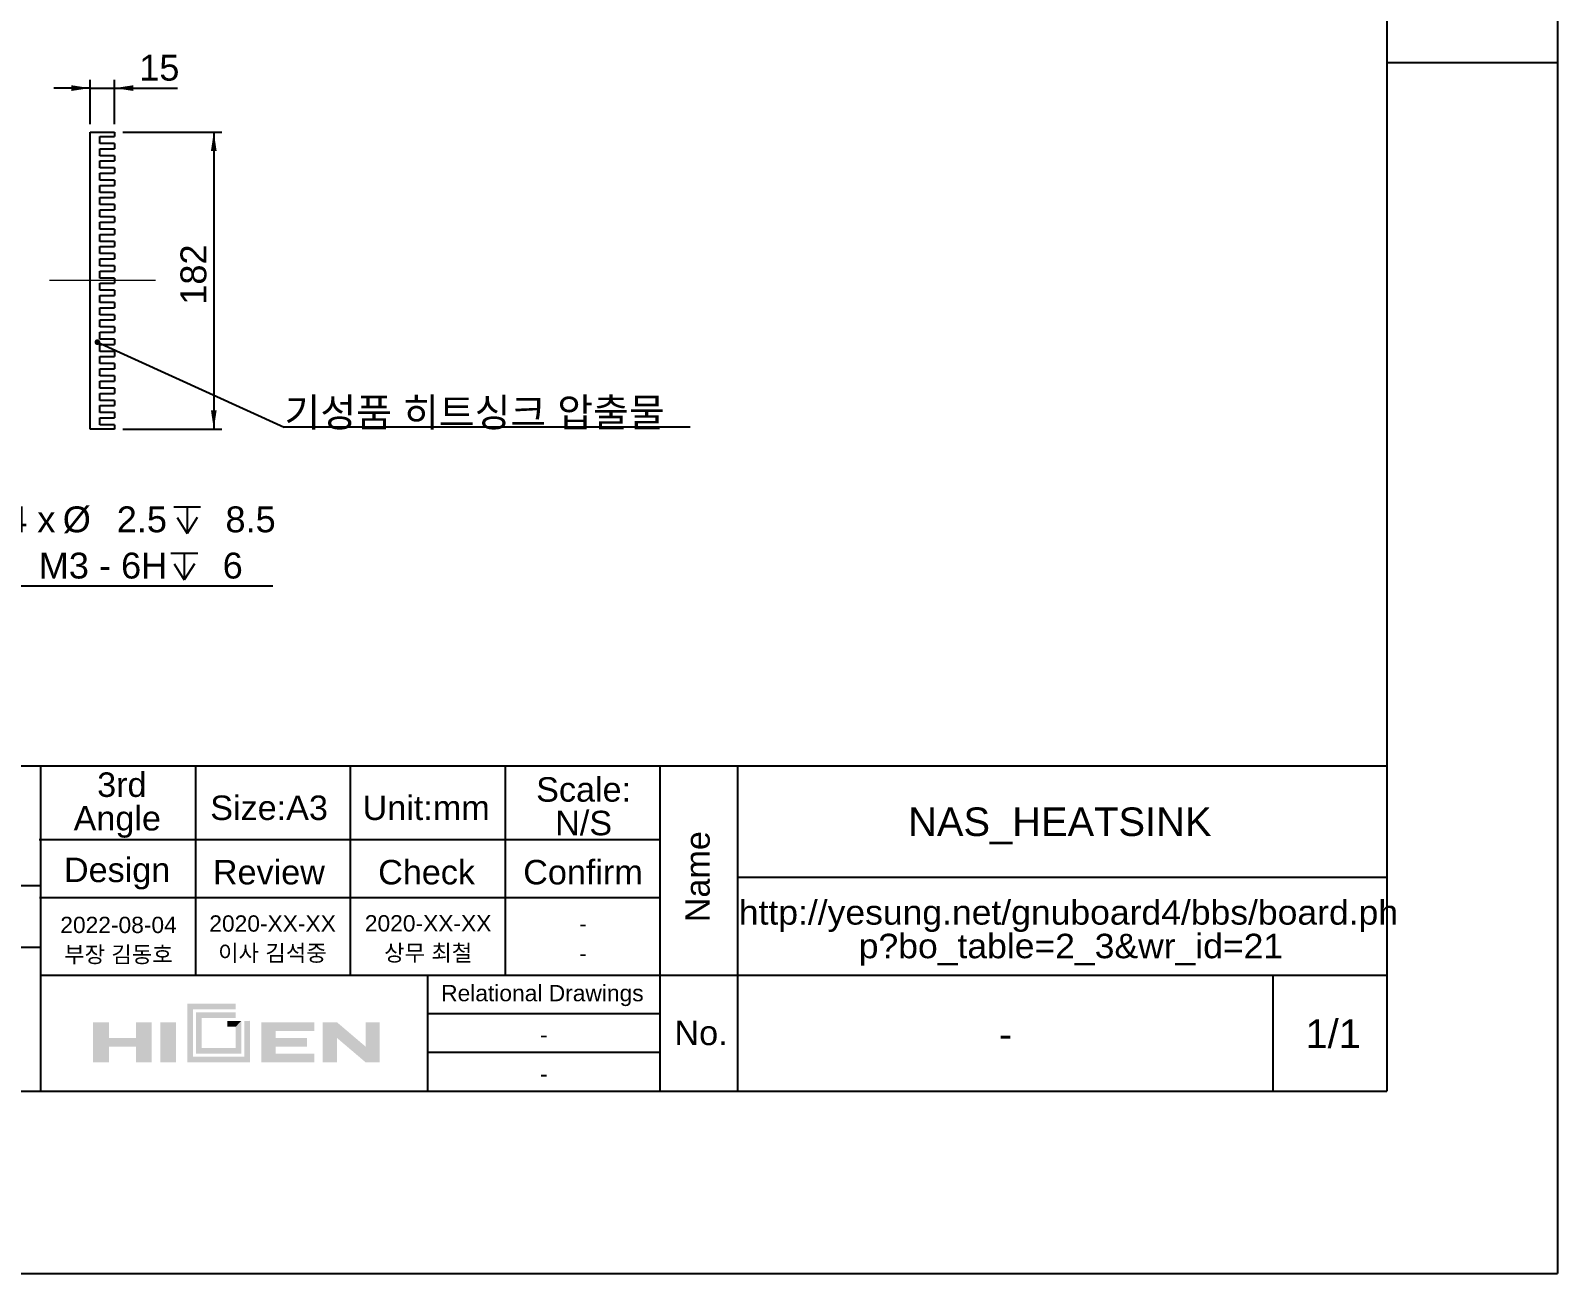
# Model space of a CAD drawing. Header units: millimetres. Extents: x 0 to 420, y 0 to 297.
# Drawn here: x 232.7 to 420, y 0 to 152.4 of the extents above; entities that cross this region are included whole.
import ezdxf

# ---------------------------------------------------------------- set-up
doc = ezdxf.new("R2010")
doc.units = ezdxf.units.MM
for name, pattern in [('SLD-쇄선', [10.16, 6.35, -1.27, 1.27, -1.27]), ('SLD-실선', [0]), ('SLD-일점쇄선(중심선)', [19.05, 15.24, -1.27, 1.27, -1.27])]:
    doc.linetypes.add(name, pattern=pattern)
doc.layers.add('CENTER', color=1, linetype='SLD-쇄선')
doc.layers.add('DIM', color=3, linetype='SLD-실선')
doc.layers.add('TEMPLATE', color=3, linetype='SLD-실선', lineweight=25)
doc.styles.add('SLDTEXTSTYLE0', font='Arial Unicode MS')
doc.styles.add('SLDTEXTSTYLE1', font='Arial Unicode MS', dxfattribs={"bigfont": 'bigfont'})
doc.styles.add('SLDTEXTSTYLE3', font='Arial Unicode MS', dxfattribs={"width": 1.039413})
doc.styles.get("Standard").update_dxf_attribs({"font": 'Arial Unicode MS'})
doc.dimstyles.new('SLDDIMSTYLE0', dxfattribs={"dimtxt": 3.081982, "dimasz": 2.3, "dimexe": 0, "dimexo": 0.0625, "dimgap": 0.770496, "dimtad": 1, "dimdec": 3, "dimlfac": 5, "dimrnd": 1e-09, "dimzin": 12, "dimdsep": 46, "dimtxsty": 'SLDTEXTSTYLE0', "dimsah": 1, "dimcen": 0.09, "dimadec": 0, "dimazin": 3, "dimtfac": 1, "dimtdec": 4, "dimtofl": 0, "dimtmove": 0, "dimatfit": 3, "dimfxl": 1, "dimfrac": 2, "dimtolj": 1, "dimtzin": 12, "dimarcsym": 0})
doc.dimstyles.new('SLDDIMSTYLE1', dxfattribs={"dimtxt": 3.081982, "dimasz": 2.3, "dimexe": 0, "dimexo": 0.0625, "dimgap": 0.770496, "dimtad": 1, "dimdec": 3, "dimlfac": 5, "dimrnd": 1e-09, "dimzin": 12, "dimdsep": 46, "dimtxsty": 'SLDTEXTSTYLE0', "dimsah": 1, "dimcen": 0.09, "dimadec": 0, "dimazin": 3, "dimtfac": 1, "dimtdec": 4, "dimtmove": 0, "dimatfit": 0, "dimfxl": 1, "dimfrac": 2, "dimtolj": 1, "dimtzin": 12, "dimarcsym": 0})
doc.dimstyles.new('SLDDIMSTYLE2', dxfattribs={"dimtxt": 3.081982, "dimasz": 2.3, "dimexe": 0, "dimexo": 0.0625, "dimgap": 0.770496, "dimtad": 0, "dimtih": 1, "dimtoh": 1, "dimdec": 1, "dimlfac": 5, "dimrnd": 1e-09, "dimzin": 12, "dimdsep": 46, "dimtxsty": 'SLDTEXTSTYLE0', "dimblk1": 'NONE', "dimsah": 1, "dimcen": 0, "dimadec": 0, "dimazin": 3, "dimtfac": 1, "dimtdec": 4, "dimtmove": 0, "dimatfit": 3, "dimldrblk": 'NONE', "dimfxl": 1, "dimfrac": 2, "dimtolj": 1, "dimtzin": 12, "dimarcsym": 0})
doc.dimstyles.new('SLDDIMSTYLE3', dxfattribs={"dimtxt": 0.18, "dimasz": 0.7, "dimexe": 0, "dimexo": 0.0625, "dimgap": 0, "dimtad": 0, "dimtih": 1, "dimtoh": 1, "dimdec": 0, "dimrnd": 1e-09, "dimzin": 0, "dimdsep": 46, "dimtxsty": 'STANDARD', "dimblk1": 'DOT', "dimblk2": 'DOT', "dimsah": 1, "dimcen": 0.09, "dimadec": 0, "dimazin": 0, "dimtfac": 0.7, "dimtdec": 0, "dimtofl": 0, "dimtmove": 0, "dimatfit": 3, "dimldrblk": 'DOT', "dimfxl": 1, "dimfrac": 2, "dimtolj": 1, "dimtzin": 0, "dimarcsym": 0})

# ---------------------------------------------------------------- blocks, each defined once
blk = doc.blocks.new('SW_NOTE_0_3')
at = {"layer": 'TEMPLATE', "color": 0, "char_height": 3, "attachment_point": 2, "style": 'SLDTEXTSTYLE0'}
for s, insert in [('3rd ', (3.47, 3.87)), ('Angle', (2.91, -0.25))]:
    blk.add_mtext(s, dxfattribs=dict(at, insert=insert))
blk = doc.blocks.new('SW_NOTE_0_4')
at = {"layer": 'TEMPLATE', "color": 0, "char_height": 3, "attachment_point": 2, "style": 'SLDTEXTSTYLE0'}
for s, insert in [('Scale:', (5.67, 3.87)), ('N/S', (5.67, -0.25))]:
    blk.add_mtext(s, dxfattribs=dict(at, insert=insert))
blk = doc.blocks.new('SW_NOTE_0_8')
at = {"layer": 'TEMPLATE', "color": 0, "char_height": 3, "attachment_point": 2, "style": 'SLDTEXTSTYLE3'}
for s, insert in [('http://yesung.net/gnuboard4/bbs/board.ph', (39.08, 3.87)), ('p?bo_table=2_3&wr_id=21', (39.39, -0.25))]:
    blk.add_mtext(s, dxfattribs=dict(at, insert=insert))
blk = doc.blocks.new('SW_SYMBOL_HOLE_DEPTH')
at = {"layer": 'DIM', "color": 0}
for p, q in [((0, 875), (800, 875)), ((100, 555), (400, 75)), ((400, 875), (400, 75)), ((700, 555), (400, 75))]:
    blk.add_line(p, q, dxfattribs=at)
blk = doc.blocks.new('_D_24')
at = {"layer": 'DIM'}
for p, q in [((211.38, 136.26), (230.2, 155.09)), ((230.2, 155.09), (269.09, 155.09)), ((211.02, 135.91), (211.38, 136.26))]:
    blk.add_line(p, q, dxfattribs=at)
blk.add_solid([(211.38, 136.26), (213.25, 137.64), (212.75, 138.14)], dxfattribs=at)
at = {"layer": 'DIM', "xscale": 0.0040906606, "yscale": 0.0040906606, "zscale": 0.0040906606}
for p in [(254.58, 161.22), (254.24, 155.54)]:
    blk.add_blockref('SW_SYMBOL_HOLE_DEPTH', p, dxfattribs=at)
at = {"layer": 'DIM', "char_height": 3.175, "attachment_point": 1, "style": 'SLDTEXTSTYLE0'}
for s, insert in [('12 x ', (231.79, 164.85)), ('%%c', (240.96, 164.85)), (' 2.5 ', (246.35, 164.85)), (' 10.5', (259.69, 164.85)), ('M3 - 6H ', (238.01, 159.18)), (' 8', (259.34, 159.18))]:
    blk.add_mtext(s, dxfattribs=dict(at, insert=insert))
blk = doc.blocks.new('_None')
blk = doc.blocks.new('_D_26')
at = {"layer": 'DIM'}
for p, q in [((213.77, 109.3), (214.02, 108.87)), ((214.02, 108.87), (228.21, 84.31)), ((228.21, 84.31), (262.4, 84.31))]:
    blk.add_line(p, q, dxfattribs=at)
blk.add_solid([(214.02, 108.87), (214.87, 106.7), (215.48, 107.05)], dxfattribs=at)
at = {"layer": 'DIM', "xscale": 0.0040906606, "yscale": 0.0040906606, "zscale": 0.0040906606}
for p in [(250.23, 90.44), (249.89, 84.76)]:
    blk.add_blockref('SW_SYMBOL_HOLE_DEPTH', p, dxfattribs=at)
at = {"layer": 'DIM', "char_height": 3.175, "attachment_point": 1, "style": 'SLDTEXTSTYLE0'}
for s, insert in [('4 x ', (229.79, 94.07)), ('%%c', (236.61, 94.07)), (' 2.5 ', (242, 94.07)), (' 8.5', (255.34, 94.07)), ('M3 - 6H ', (233.66, 88.4)), (' 6', (255, 88.4))]:
    blk.add_mtext(s, dxfattribs=dict(at, insert=insert))
blk = doc.blocks.new('_D_42')
at = {"layer": 'DIM'}
for p, q in [((239.97, 140.96), (239.97, 146.37)), ((242.97, 140.96), (242.97, 146.37)), ((239.97, 145.37), (235.52, 145.37)), ((239.97, 145.37), (242.97, 145.37)), ((242.97, 145.37), (250.69, 145.37))]:
    blk.add_line(p, q, dxfattribs=at)
for points in [[(239.97, 145.37), (237.67, 145.72), (237.67, 145.02)], [(242.97, 145.37), (245.27, 145.02), (245.27, 145.72)]]:
    blk.add_solid(points, dxfattribs=at)
at = {"layer": 'DIM', "insert": (245.99, 149.46), "char_height": 3.175, "attachment_point": 1, "style": 'SLDTEXTSTYLE0'}
blk.add_mtext('15', dxfattribs=at)
blk = doc.blocks.new('_D_43')
at = {"layer": 'DIM'}
for p, q in [((243.97, 139.96), (256.14, 139.96)), ((255.14, 139.96), (255.14, 103.56)), ((243.97, 103.56), (256.14, 103.56))]:
    blk.add_line(p, q, dxfattribs=at)
for points in [[(255.14, 139.96), (254.79, 137.66), (255.49, 137.66)], [(255.14, 103.56), (255.49, 105.86), (254.79, 105.86)]]:
    blk.add_solid(points, dxfattribs=at)
at = {"layer": 'DIM', "insert": (251.05, 118.8), "char_height": 3.175, "attachment_point": 1, "rotation": 90, "style": 'SLDTEXTSTYLE0'}
blk.add_mtext('182', dxfattribs=at)
blk = doc.blocks.new('SW_NOTE_0_10')
at = {"layer": 'DIM', "color": 0}
blk.add_line((49.8, 0), (0, 0), dxfattribs=at)
at = {"layer": 'DIM', "color": 0, "insert": (0.04, 3.58), "char_height": 3.5, "attachment_point": 1, "style": 'SLDTEXTSTYLE1'}
blk.add_mtext('기성품 히트싱크 압출물', dxfattribs=at)
blk = doc.blocks.new('_Dot')
at = {"color": 0, "linetype": 'ByBlock', "lineweight": -2}
blk.add_line((-0.5, 0), (-1, 0), dxfattribs=at)
at = {"color": 0, "linetype": 'ByBlock', "const_width": 0.5}
blk.add_lwpolyline([(-0.25, 0, 1), (0.25, 0, 1)], format="xyb", close=True, dxfattribs=at)

msp = doc.modelspace()

# ---------------------------------------------------------------- hatches: boundary and pattern name
at = {"layer": 'TEMPLATE'}
for points in [[(251.88769, 33.07616), (252.58753, 32.37632), (257.83013, 32.37632), (257.83013, 33.07616)], [(251.88769, 25.9028), (252.58753, 26.60264), (252.58753, 32.37632), (251.88769, 33.07616)], [(257.83013, 32.0264), (252.93745, 32.0264), (253.63729, 31.32656), (257.83013, 31.32656)], [(252.93745, 32.0264), (252.93745, 26.95256), (253.63729, 27.6524), (253.63729, 31.32656)], [(240.34033, 30.80168), (240.34033, 25.9028), (242.26489, 25.9028), (242.26489, 27.82736), (242.26489, 28.87712), (242.26489, 30.80168)], [(245.58913, 27.82736), (245.58913, 25.9028), (247.51369, 25.9028), (247.51369, 30.80168), (245.58913, 30.80168), (245.58913, 28.87712)], [(248.56345, 25.9028), (250.48801, 25.9028), (250.48801, 30.80168), (248.56345, 30.80168)], [(256.78666, 30.27681), (257.83643, 30.27681), (258.53627, 30.97664), (256.78666, 30.97665)], [(257.83643, 30.27681), (257.83645, 27.65241), (258.5363, 26.95256), (258.53627, 30.97664)], [(258.88614, 30.97246), (258.88614, 26.60264), (259.58593, 25.9028), (259.58593, 30.98083)], [(260.98561, 30.80168), (262.73521, 29.75192), (267.45913, 29.75192), (267.45913, 30.80168)], [(262.73521, 27.82736), (262.73521, 28.87712), (262.73521, 29.75192), (260.98561, 30.80168), (260.98561, 25.9028), (262.73521, 26.95256)], [(270.25849, 25.9028), (270.25849, 28.87712), (270.25849, 30.80168), (268.50889, 30.80168), (268.50889, 25.9028)], [(273.75769, 25.9028), (273.75769, 27.82736), (270.25849, 30.80168), (270.25849, 28.87712)], [(273.75769, 30.80168), (273.75769, 27.82736), (273.75769, 25.9028), (275.50729, 25.9028), (275.50729, 30.80168)], [(242.26489, 28.87712), (242.26489, 27.82736), (245.58913, 27.82736), (245.58913, 28.87712)], [(266.58433, 28.87712), (262.73521, 28.87712), (262.73521, 27.82736), (266.58433, 27.82736)], [(259.58593, 25.9028), (258.88614, 26.60264), (252.58753, 26.60264), (251.88769, 25.9028)], [(258.5363, 26.95256), (257.83645, 27.65241), (253.63729, 27.6524), (252.93745, 26.95256)], [(267.45913, 26.95256), (262.73521, 26.95256), (260.98561, 25.9028), (267.45913, 25.9028)]]:
    msp.add_hatch(color=256, dxfattribs=at).paths.add_polyline_path(points, flags=0)

# ---------------------------------------------------------------- linework, layer by layer
at = {"color": 7, "linetype": 'SLD-실선', "lineweight": 25}
for p, q in [((239.9735, 103.55521), (239.9735, 139.95521)), ((239.9735, 139.95521), (242.9735, 139.95521)), ((241.1735, 139.43521), (242.9735, 139.43521)), ((241.1735, 138.57521), (241.1735, 139.43521)), ((242.9735, 139.95521), (242.9735, 139.43521)), ((242.9735, 138.57521), (241.1735, 138.57521)), ((241.1735, 137.93521), (242.9735, 137.93521)), ((241.1735, 137.07521), (241.1735, 137.93521)), ((242.9735, 137.07521), (241.1735, 137.07521)), ((242.9735, 138.57521), (242.9735, 137.93521)), ((242.9735, 137.07521), (242.9735, 136.43521)), ((241.1735, 136.43521), (242.9735, 136.43521)), ((241.1735, 135.57521), (241.1735, 136.43521)), ((242.9735, 135.57521), (241.1735, 135.57521)), ((241.1735, 134.93521), (242.9735, 134.93521)), ((241.1735, 134.07521), (241.1735, 134.93521)), ((242.9735, 135.57521), (242.9735, 134.93521)), ((242.9735, 134.07521), (241.1735, 134.07521)), ((241.1735, 133.43521), (242.9735, 133.43521)), ((241.1735, 132.57521), (241.1735, 133.43521)), ((242.9735, 134.07521), (242.9735, 133.43521)), ((242.9735, 132.57521), (241.1735, 132.57521)), ((241.1735, 131.93521), (242.9735, 131.93521)), ((241.1735, 131.07521), (241.1735, 131.93521)), ((242.9735, 132.57521), (242.9735, 131.93521)), ((242.9735, 131.07521), (241.1735, 131.07521)), ((241.1735, 130.43521), (242.9735, 130.43521)), ((241.1735, 129.57521), (241.1735, 130.43521)), ((242.9735, 129.57521), (241.1735, 129.57521)), ((242.9735, 131.07521), (242.9735, 130.43521)), ((242.9735, 129.57521), (242.9735, 128.93521)), ((241.1735, 128.93521), (242.9735, 128.93521)), ((241.1735, 128.07521), (241.1735, 128.93521)), ((242.9735, 128.07521), (241.1735, 128.07521)), ((241.1735, 127.43521), (242.9735, 127.43521)), ((241.1735, 126.57521), (241.1735, 127.43521)), ((242.9735, 128.07521), (242.9735, 127.43521)), ((242.9735, 126.57521), (241.1735, 126.57521)), ((241.1735, 125.93521), (242.9735, 125.93521)), ((241.1735, 125.07521), (241.1735, 125.93521)), ((242.9735, 126.57521), (242.9735, 125.93521)), ((242.9735, 125.07521), (241.1735, 125.07521)), ((241.1735, 124.43521), (242.9735, 124.43521)), ((241.1735, 123.57521), (241.1735, 124.43521)), ((242.9735, 125.07521), (242.9735, 124.43521)), ((242.9735, 123.57521), (241.1735, 123.57521)), ((241.1735, 122.93521), (242.9735, 122.93521)), ((241.1735, 122.07521), (241.1735, 122.93521)), ((242.9735, 122.07521), (241.1735, 122.07521)), ((242.9735, 123.57521), (242.9735, 122.93521)), ((242.9735, 122.07521), (242.9735, 121.43521)), ((241.1735, 121.43521), (242.9735, 121.43521)), ((241.1735, 120.57521), (241.1735, 121.43521)), ((242.9735, 120.57521), (241.1735, 120.57521)), ((241.1735, 119.93521), (242.9735, 119.93521)), ((241.1735, 119.07521), (241.1735, 119.93521)), ((242.9735, 120.57521), (242.9735, 119.93521)), ((242.9735, 119.07521), (241.1735, 119.07521)), ((241.1735, 118.43521), (242.9735, 118.43521)), ((241.1735, 117.57521), (241.1735, 118.43521)), ((242.9735, 119.07521), (242.9735, 118.43521)), ((242.9735, 117.57521), (241.1735, 117.57521)), ((241.1735, 116.93521), (242.9735, 116.93521)), ((241.1735, 116.07521), (241.1735, 116.93521)), ((242.9735, 117.57521), (242.9735, 116.93521)), ((242.9735, 116.07521), (241.1735, 116.07521)), ((241.1735, 115.43521), (242.9735, 115.43521)), ((241.1735, 114.57521), (241.1735, 115.43521)), ((242.9735, 114.57521), (241.1735, 114.57521)), ((242.9735, 116.07521), (242.9735, 115.43521)), ((242.9735, 114.57521), (242.9735, 113.93521)), ((241.1735, 113.93521), (242.9735, 113.93521)), ((241.1735, 113.07521), (241.1735, 113.93521)), ((242.9735, 113.07521), (241.1735, 113.07521)), ((241.1735, 112.43521), (242.9735, 112.43521)), ((241.1735, 111.57521), (241.1735, 112.43521)), ((242.9735, 113.07521), (242.9735, 112.43521)), ((242.9735, 111.57521), (241.1735, 111.57521)), ((241.1735, 110.93521), (242.9735, 110.93521)), ((241.1735, 110.07521), (241.1735, 110.93521)), ((242.9735, 111.57521), (242.9735, 110.93521)), ((242.9735, 110.07521), (241.1735, 110.07521)), ((241.1735, 109.43521), (242.9735, 109.43521)), ((241.1735, 108.57521), (241.1735, 109.43521)), ((242.9735, 110.07521), (242.9735, 109.43521)), ((242.9735, 108.57521), (241.1735, 108.57521)), ((241.1735, 107.93521), (242.9735, 107.93521)), ((241.1735, 107.07521), (241.1735, 107.93521)), ((242.9735, 107.07521), (241.1735, 107.07521)), ((242.9735, 108.57521), (242.9735, 107.93521)), ((242.9735, 107.07521), (242.9735, 106.43521)), ((241.1735, 106.43521), (242.9735, 106.43521)), ((241.1735, 105.57521), (241.1735, 106.43521)), ((242.9735, 105.57521), (241.1735, 105.57521)), ((241.1735, 104.93521), (242.9735, 104.93521)), ((241.1735, 104.07521), (241.1735, 104.93521)), ((242.9735, 105.57521), (242.9735, 104.93521)), ((242.9735, 103.55521), (239.9735, 103.55521)), ((242.9735, 104.07521), (241.1735, 104.07521)), ((242.9735, 104.07521), (242.9735, 103.55521))]:
    msp.add_line(p, q, dxfattribs=at)
at = {"layer": 'CENTER', "linetype": 'SLD-일점쇄선(중심선)', "lineweight": 18}
msp.add_line((247.9735, 121.75521), (234.9735, 121.75521), dxfattribs=at)
at = {"layer": 'TEMPLATE'}
for p, q in [((420, 297), (420, 0)), ((399.05682, 274.6588), (399.05682, 22.3412)), ((399.05682, 148.5), (420, 148.5)), ((212.71934, 62.2412), (233.87712, 62.2412)), ((233.87712, 62.2412), (233.87779, 22.3412)), ((233.87712, 62.2412), (399.05682, 62.2412)), ((252.87779, 62.2412), (252.87779, 36.5912)), ((271.87779, 62.2412), (271.87779, 36.5912)), ((290.87779, 62.2412), (290.87779, 36.5912)), ((309.85445, 62.24163), (309.85445, 22.3412)), ((319.37779, 62.2412), (319.37779, 22.3412)), ((233.73389, 53.21653), (309.85445, 53.21653)), ((212.71934, 47.58331), (233.87712, 47.58331)), ((319.37779, 48.5912), (399.05682, 48.5912)), ((233.76761, 46.09145), (309.85445, 46.09145)), ((212.71934, 40.01149), (233.87712, 40.01149)), ((233.87779, 36.5912), (399.05682, 36.5912)), ((281.37779, 36.5912), (281.37779, 22.3412)), ((385.12064, 22.3412), (385.12064, 36.5912)), ((281.33347, 31.89402), (309.85445, 31.89402)), ((281.35563, 27.11762), (309.85445, 27.11762)), ((20.94318, 22.3412), (399.05682, 22.3412)), ((0, 0), (420, 0))]:
    msp.add_line(p, q, dxfattribs=at)

# ---------------------------------------------------------------- block references
at = {"layer": 'DIM'}
msp.add_blockref('SW_NOTE_0_10', (263.78571, 103.76865), dxfattribs=at)
at = {"layer": 'TEMPLATE'}
for name, p in [('SW_NOTE_0_3', (240.38876, 57.57412)), ('SW_NOTE_0_4', (294.8466, 56.98961)), ('SW_NOTE_0_8', (320.92032, 41.90862))]:
    msp.add_blockref(name, p, dxfattribs=at)

# ---------------------------------------------------------------- texts
at = {"layer": 'TEMPLATE', "attachment_point": 2}
for s, insert, char_height, style in [('Size:A3', (261.9252, 58.61237), 3, 'SLDTEXTSTYLE0'), ('Unit:mm', (281.19778, 58.61237), 3, 'SLDTEXTSTYLE0'), ('NAS_HEATSINK', (358.94217, 57.14706), 3.5, 'SLDTEXTSTYLE0'), ('Design', (243.27938, 50.99537), 3, 'SLDTEXTSTYLE0'), ('Review', (261.89811, 50.71354), 3, 'SLDTEXTSTYLE0'), ('Check', (281.2457, 50.71354), 3, 'SLDTEXTSTYLE0'), ('Confirm', (300.4414, 50.71354), 3, 'SLDTEXTSTYLE0'), ('2022-08-04', (243.452, 43.74558), 2, 'SLDTEXTSTYLE0'), ('2020-XX-XX', (262.35434, 43.91598), 2, 'SLDTEXTSTYLE0'), ('2020-XX-XX', (281.4389, 43.94032), 2, 'SLDTEXTSTYLE0'), ('-', (300.44538, 43.89163), 2, 'SLDTEXTSTYLE0'), ('부장 김동호', (243.44575, 40.12234), 2, 'SLDTEXTSTYLE1'), ('이사 김석중', (262.33421, 40.29274), 2, 'SLDTEXTSTYLE1'), ('상무 최철', (281.44862, 40.31708), 2, 'SLDTEXTSTYLE1'), ('-', (300.44538, 40.2684), 2, 'SLDTEXTSTYLE0'), ('Relational Drawings', (295.45817, 35.37929), 2, 'SLDTEXTSTYLE0'), ('No.', (314.92359, 31.00564), 3, 'SLDTEXTSTYLE0'), ('1/1', (392.48365, 31.14492), 3.5, 'SLDTEXTSTYLE0'), ('-', (295.62278, 30.29166), 2, 'SLDTEXTSTYLE0'), ('-', (352.26926, 31.12449), 3.5, 'SLDTEXTSTYLE0'), ('-', (295.62278, 25.47469), 2, 'SLDTEXTSTYLE0')]:
    msp.add_mtext(s, dxfattribs=dict(at, insert=insert, char_height=char_height, style=style))
at = {"layer": 'TEMPLATE', "insert": (312.98821, 48.65832), "char_height": 3, "attachment_point": 2, "rotation": 90, "style": 'SLDTEXTSTYLE0'}
msp.add_mtext('Name', dxfattribs=at)

# ---------------------------------------------------------------- dimensions: what is measured, and where the dimension line sits
at = {"layer": 'DIM'}
for p1, p2, text, picture, middle in [((211.02178, 135.90843), (211.37533, 136.26198), '12 x <> {\\fGDT;x} 10.5\\PM3 - 6H {\\fGDT;x} 8\\P', '_D_24', (250.43971, 160.75885)), ((213.77356, 109.30171), (214.02356, 108.8687), '4 x <> {\\fGDT;x} 8.5\\PM3 - 6H {\\fGDT;x} 6\\P', '_D_26', (246.09457, 89.97945))]:
    dim = msp.add_diameter_dim_2p(p1=p1, p2=p2, text=text, dimstyle='SLDDIMSTYLE2', dxfattribs=at)
    dim.commit()
    dim.dimension.update_dxf_attribs({"geometry": picture, "text_midpoint": middle, "dimtype": 163})
dim = msp.add_linear_dim(base=(242.9735, 145.36751), p1=(239.9735, 139.95521), p2=(242.9735, 139.95521), dimstyle='SLDDIMSTYLE1', dxfattribs=at)
dim.commit()
dim.dimension.update_dxf_attribs({"geometry": '_D_42', "text_midpoint": (248.33978, 145.36751), "dimtype": 160})
dim = msp.add_linear_dim(base=(255.14018, 103.55521), p1=(242.9735, 139.95521), p2=(242.9735, 103.55521), angle=90, dimstyle='SLDDIMSTYLE0', dxfattribs=at)
dim.commit()
dim.dimension.update_dxf_attribs({"geometry": '_D_43', "text_midpoint": (255.14018, 122.32292), "dimtype": 160})

# ---------------------------------------------------------------- leaders
msp.add_leader([(240.86699, 114.21328), (263.78571, 103.76865)], dimstyle='SLDDIMSTYLE3', dxfattribs=at)

doc.saveas('drawing.dxf')
